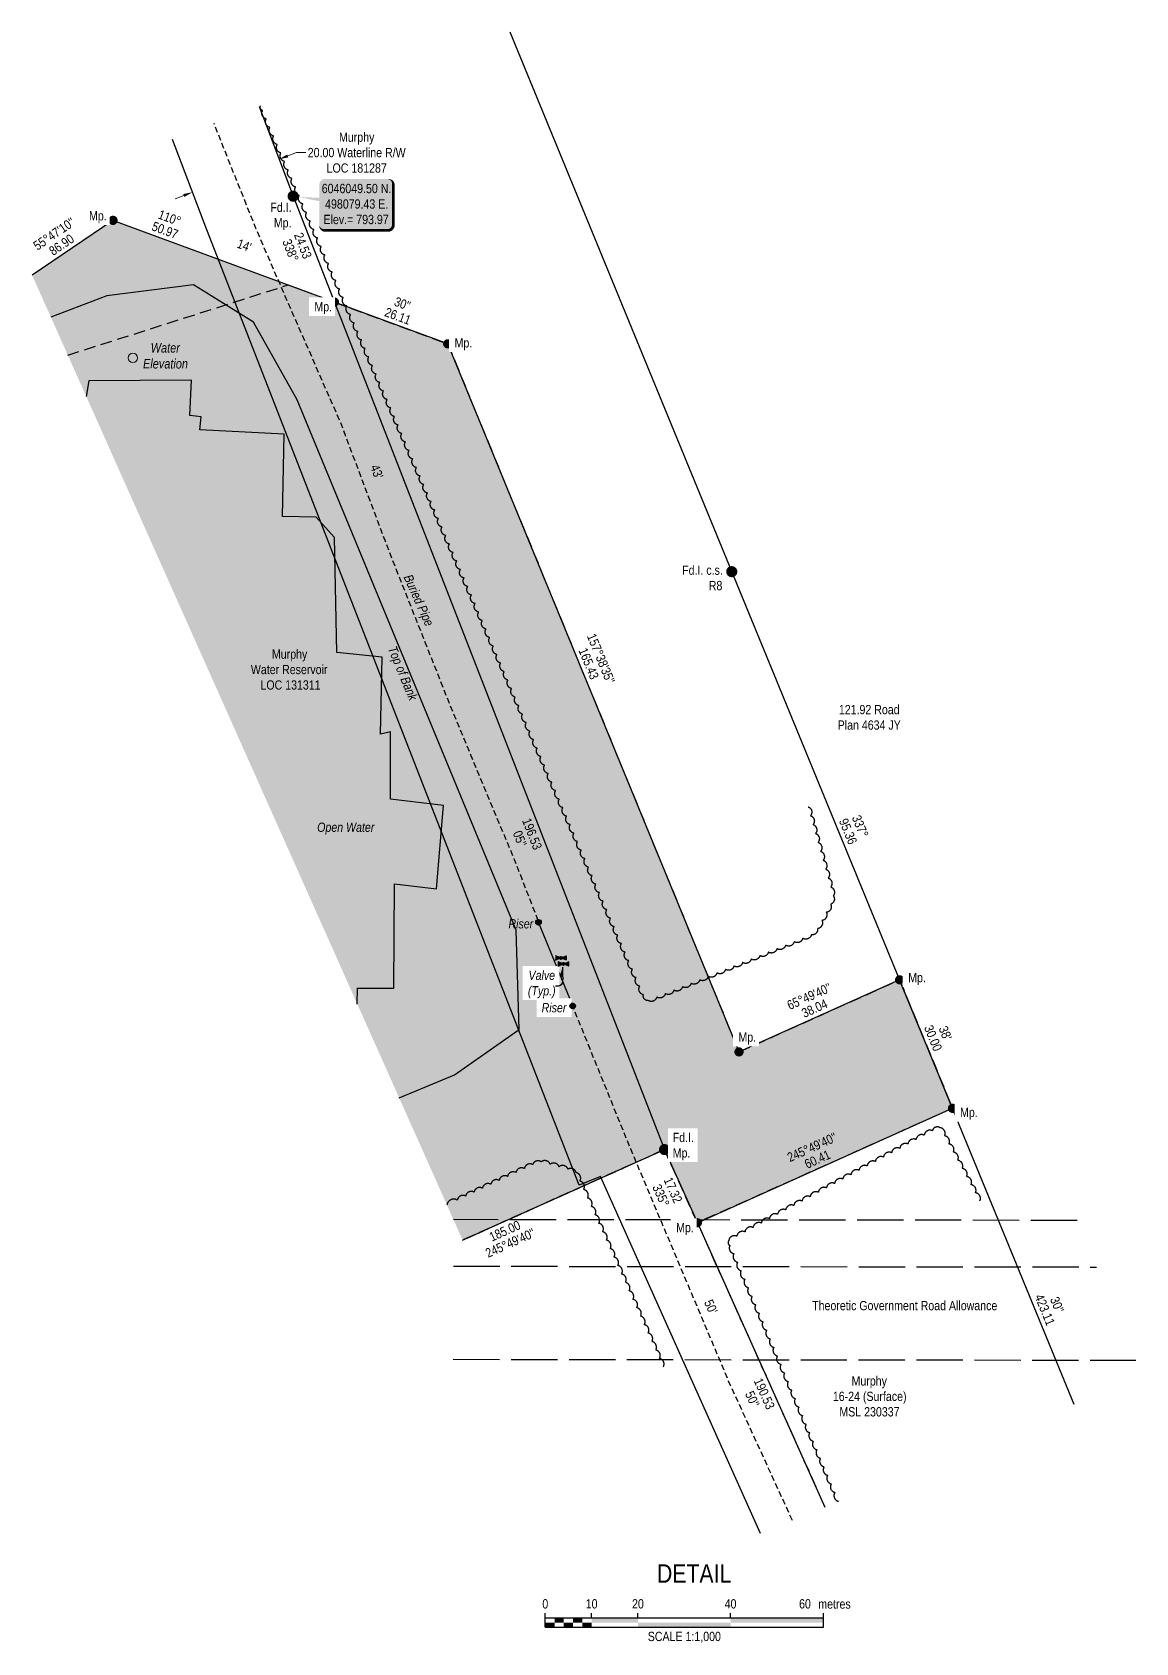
# Model space of a CAD drawing. Extents: x 495782 to 498430, y 6044885 to 6047815.
# Drawn here: x 495782 to 496974, y 6044885 to 6046624 of the extents above; entities that cross this region are included whole.
import ezdxf
from ezdxf.enums import TextEntityAlignment as Align

# ---------------------------------------------------------------- set-up
doc = ezdxf.new("R2010")
doc.units = 0
doc.header["$LTSCALE"] = 5
doc.header["$PDMODE"] = 34
doc.header["$PDSIZE"] = 0.03
for name, pattern in [('0', [1, 1, 0]), ('foc-ACCESSROAD', [3.75, 2.5, -1.25]), ('foc-UNSURVEYED', [12.5, 10, -2.5]), ('UG_PIPE', [1.875, 1.25, -0.625])]:
    doc.linetypes.add(name, pattern=pattern)
doc.layers.get('Defpoints').update_dxf_attribs({"color": 9})
for name, color, linetype, lineweight in [('AS-GENERAL', 48, 'Continuous', 18), ('C-RW-T', 13, 'Continuous', 9), ('C-WS-T', 13, 'Continuous', 9), ('F-WS-T', 190, 'Continuous', 9), ('T-TEXT', 48, 'Continuous', 18)]:
    doc.layers.add(name, color=color, linetype=linetype, lineweight=lineweight)
for name, color, linetype in [('AS-PIPE-AG', 44, 'Continuous'), ('AS-PIPE-UG', 44, 'UG_PIPE'), ('AS-PIPE-UG-T', 44, 'Continuous'), ('AS-SYMBOL', 7, 'Continuous'), ('C-RW', 13, 'Continuous'), ('C-WS', 13, 'foc-ACCESSROAD'), ('DETAIL-T', 7, 'Continuous'), ('F-WS', 190, 'foc-ACCESSROAD'), ('L-BD', 7, 'Continuous'), ('L-MON', 1, 'Continuous'), ('L-ROAD-T', 7, 'Continuous'), ('L-TITLEDB', 4, 'Continuous'), ('L-TITLEDB-T', 4, 'Continuous'), ('L-USEC', 7, 'foc-UNSURVEYED'), ('P-PROPOSED', 10, 'Continuous'), ('P-PROPOSED-H', 21, 'Continuous'), ('T-BUSH', 110, '0'), ('T-SLOPE', 48, 'Continuous'), ('WETLAND', 143, 'Continuous'), ('WETLAND-T', 146, 'Continuous')]:
    doc.layers.add(name, color=color, linetype=linetype)
doc.styles.add('80', font='', dxfattribs={"height": 10})
doc.styles.add('80CG', font='', dxfattribs={"height": 10})
doc.styles.add('80L', font='', dxfattribs={"height": 10})
doc.styles.get('80').set_extended_font_data('Arial Narrow')
doc.styles.get('80CG').set_extended_font_data('Arial Narrow')
doc.styles.get('80L').set_extended_font_data('Arial Narrow')
doc.dimstyles.new('Compass 5 000', dxfattribs={"dimscale": 5, "dimtxt": 9, "dimasz": 2, "dimexe": 0.2, "dimexo": 0.0625, "dimgap": 0.5, "dimtad": 0, "dimtih": 1, "dimtoh": 1, "dimzin": 0, "dimdsep": 46, "dimtxsty": '80CG', "dimcen": 0.1, "dimse1": 1, "dimse2": 1, "dimclrd": 256, "dimclrt": 256, "dimaunit": 1, "dimadec": 4, "dimazin": 0, "dimtfac": 0.06, "dimtofl": 0, "dimtmove": 0, "dimatfit": 1, "dimfxl": 0.2, "dimtolj": 1, "dimtzin": 0, "dimlwd": -1, "dimarcsym": 0})

# ---------------------------------------------------------------- blocks, each defined once
blk = doc.blocks.new('PLIA')
at = {"color": 255, "const_width": 1}
blk.add_lwpolyline([(-0.5, 0, 1), (0.5, 0, 1)], format="xyb", close=True, dxfattribs=at)
blk = doc.blocks.new('PLIAA')
blk.add_blockref('PLIA', (0, 0))
blk = doc.blocks.new('PLIB')
at = {"color": 1}
blk.add_circle((0, 0), 0.8, dxfattribs=at)
blk = doc.blocks.new('PLIBB')
blk.add_blockref('PLIB', (0, 0))
blk = doc.blocks.new('PLICC')
for name in ['PLIAA', 'PLIBB']:
    blk.add_blockref(name, (0, 0))
blk = doc.blocks.new('PLI')
blk.add_blockref('PLICC', (0, 0))
blk = doc.blocks.new('RISER')
h = blk.add_hatch(color=255)
h.dxf.hatch_style = 1
edge = h.paths.add_edge_path()
edge.add_arc((0, 0), 0.7, 0, 360)
blk.add_hatch(color=48).paths.add_polyline_path([(0.58, -0.15), (-0.58, -0.15, 0.774597)])
at = {"color": 48}
blk.add_line((-0.58, -0.15), (0.58, -0.15), dxfattribs=at)
blk.add_circle((0, 0), 0.6, dxfattribs=at)
blk = doc.blocks.new('VALVE')
h = blk.add_hatch(color=255)
h.dxf.hatch_style = 1
edge = h.paths.add_edge_path()
edge.add_line((-0.33, 0.24), (-1.2, 0.59))
edge.add_line((-1.2, 0.59), (-1.2, -0.59))
edge.add_line((-1.2, -0.59), (-0.33, -0.24))
edge.add_arc((0, 0), 0.411, 215.8775, 324.1225)
edge.add_line((0.33, -0.24), (1.2, -0.59))
edge.add_line((1.2, -0.59), (1.2, 0.59))
edge.add_line((1.2, 0.59), (0.33, 0.24))
edge.add_arc((0, 0), 0.411, 35.8775, 144.1225)
at = {"color": 48}
for p, q in [((-1.1, 0.44), (-1.1, -0.44)), ((-0.29, 0.12), (-1.1, 0.44)), ((0.29, 0.12), (1.1, 0.44)), ((1.1, 0.44), (1.1, -0.44)), ((-1.1, -0.44), (-0.29, -0.12)), ((1.1, -0.44), (0.29, -0.12))]:
    blk.add_line(p, q, dxfattribs=at)
for radius in [0.311, 0.11]:
    blk.add_circle((0, 0), radius, dxfattribs=at)
blk = doc.blocks.new('fdia')
at = {"color": 255, "const_width": 1}
blk.add_lwpolyline([(-0.5, 0, 1), (0.5, 0, 1)], format="xyb", close=True, dxfattribs=at)
blk = doc.blocks.new('Fdiaa')
blk.add_blockref('fdia', (0, 0))
blk = doc.blocks.new('fdib')
at = {"color": 1, "const_width": 1.6}
blk.add_lwpolyline([(-0.4, 0, 1), (0.4, 0, 1)], format="xyb", close=True, dxfattribs=at)
at = {"color": 1}
blk.add_circle((0, 0), 0.8, dxfattribs=at)
blk = doc.blocks.new('Fdibb')
blk.add_blockref('fdib', (0, 0))
blk = doc.blocks.new('fdicc')
for name in ['Fdibb', 'Fdiaa']:
    blk.add_blockref(name, (0, 0))
blk = doc.blocks.new('FDI')
blk.add_blockref('fdicc', (0, 0))
blk = doc.blocks.new('*D458')
at = {"layer": 'C-RW-T', "transparency": 16777216}
for p, q in [((496058.3, 6046490.5), (496067.6, 6046494.1)), ((496067.6, 6046494.1), (496077.6, 6046494.1)), ((495946.1, 6046447.9), (495936.8, 6046444.3))]:
    blk.add_line(p, q, dxfattribs=at)
for points in [[(496057.7, 6046492.1), (496058.8, 6046489), (496048.9, 6046487)], [(495945.5, 6046449.4), (495946.7, 6046446.3), (495955.5, 6046451.4)]]:
    blk.add_solid(points, dxfattribs=at)
at = {"layer": 'Defpoints', "color": 0, "transparency": 16777216}
for p in [(496046.3, 6046493.9), (496048.9, 6046487), (495952.8, 6046458.4)]:
    blk.add_point(p, dxfattribs=at)
at = {"layer": 'C-RW-T', "transparency": 16777216, "insert": (496132.7, 6046494.1), "char_height": 10, "attachment_point": 5, "style": '80CG'}
blk.add_mtext('\\A1;Murphy\\P20.00 Waterline R/W\\P{\\A0;LOC 181287}', dxfattribs=at)
blk = doc.blocks.new('*U466')
h = blk.add_hatch(color=254)
edge = h.paths.add_edge_path()
edge.add_line((-34, -28.5), (34, -28.5))
edge.add_arc((34, -22.5), 6, 270, 360)
edge.add_line((40, -22.5), (40, 21))
edge.add_arc((34, 21), 6, 0, 90)
edge.add_line((34, 27), (-34, 27))
edge.add_arc((-34, 21), 6, 90, 180)
edge.add_line((-40, 21), (-40, -22.5))
edge.add_arc((-34, -22.5), 6, 180, 270)
at = {"color": 1, "flags": 128}
blk.add_lwpolyline([(-34, -28.5, 3, 3, 0), (34, -28.5, 3, 3, 0.414214), (40, -22.5, 3, 3, 0), (40, 21, 3, 0, 0.414214), (34, 27, 0, 0, 0), (-34, 27, 0, 0, 0.414214), (-40, 21, 0, 0, 0), (-40, -22.5, 0, 3, 0.414214)], format="xyseb", close=True, dxfattribs=at)
blk.add_lwpolyline([(-62.5, 7.7, 0, 10, 0), (0, 0, 5, 5, 0)], format="xyseb", dxfattribs=at)
at = {"color": 1, "style": '80'}
blk.add_attdef('ENTER_TEXT_001', (-36, -5), '', height=10, dxfattribs=at)
blk = doc.blocks.new('*U314')
at = {"color": 0}
for p, q in [((-150, 0), (-150, 15)), ((-150, 10), (150.2, 10)), ((-150, 0), (150.2, 0)), ((-100, 10), (-100, 15)), ((-50, 10), (-50, 15)), ((50, 10), (50, 15)), ((150.2, 0), (150.2, 15))]:
    blk.add_line(p, q, dxfattribs=at)
for points in [[(-150, 5), (-140, 5), (-150, 0), (-140, 0)], [(-140, 10), (-130, 10), (-140, 5), (-130, 5)], [(-130, 5), (-120, 5), (-130, 0), (-120, 0)], [(-120, 10), (-110, 10), (-120, 5), (-110, 5)], [(-110, 5), (-100, 5), (-110, 0), (-100, 0)], [(-100, 10), (-50, 10), (-100, 5), (-50, 5)], [(-50, 5), (50, 5), (-50, 0), (50, 0)], [(50, 10), (150.2, 10), (50, 5), (150.2, 5)]]:
    blk.add_solid(points, dxfattribs=at)
at = {"color": 0, "style": '80'}
blk.add_text('metres', height=10, dxfattribs=at).set_placement((162.2, 20), align=Align.CENTER)
at = {"color": 0, "char_height": 10, "style": '80'}
for s, insert, attachment_point in [('0', (-150, 30.2), 2), ('10', (-100, 30.2), 2), ('20', (-50, 30.2), 2), ('40', (50, 30.2), 2), ('60', (136.7, 30.2), 3), ('SCALE 1:1,000', (0.1, -5), 2)]:
    blk.add_mtext(s, dxfattribs=dict(at, insert=insert, attachment_point=attachment_point))

msp = doc.modelspace()

# ---------------------------------------------------------------- hatches: boundary and pattern name
at = {"layer": 'P-PROPOSED-H'}
h = msp.add_hatch(color=256, dxfattribs=at)
h.dxf.hatch_style = 1
h.paths.add_polyline_path([(496247.075, 6045319.855), (496465.036, 6045417.684), (496500.436, 6045338.674), (496775.897, 6045462.245), (496718.843, 6045600.958), (496545.421, 6045523.154), (496230.971, 6046287.689), (496108.568, 6046332.828), (495869.591, 6046420.954), (495782.389, 6046361.66)])

# ---------------------------------------------------------------- linework, layer by layer
at = {"layer": 'AS-GENERAL'}
msp.add_circle((495891.076, 6046272.489), 4.997, dxfattribs=at)
at = {"layer": 'AS-PIPE-AG', "flags": 128}
for points in [[(496365.896, 6045572.719), (496328.981, 6045663.119)], [(496345.671, 6045621.669), (496353.001, 6045624.659)], [(496355.786, 6045618.074), (496348.266, 6045615.029)]]:
    msp.add_lwpolyline(points, dxfattribs=at)
at = {"layer": 'AS-PIPE-UG', "flags": 128}
for points in [[(496328.611, 6045664.999), (496303.206, 6045730.454), (496237.441, 6045887.804), (496169.101, 6046060.094), (496115.451, 6046202.364), (496061.836, 6046324.594), (496024.796, 6046410.189), (495991.286, 6046493.714), (495978.778, 6046525.468)], [(496603.049, 6045017.315), (496534.186, 6045167.779), (496428.471, 6045418.309), (496365.871, 6045572.654)], [(496603.049, 6045017.315), (496534.186, 6045167.779), (496428.471, 6045418.309), (496365.871, 6045572.654)], [(496603.049, 6045017.315), (496534.186, 6045167.779), (496428.471, 6045418.309), (496365.871, 6045572.654)]]:
    msp.add_lwpolyline(points, dxfattribs=at)
at = {"layer": 'C-RW', "flags": 128}
for points in [[(496027.254, 6046543.899), (496064.076, 6046447.049), (496465.036, 6045417.684), (496500.436, 6045338.674), (496638.088, 6045031.727)], [(496568.745, 6045003.205), (496395.869, 6045388.727), (496372.813, 6045379.074), (495970.945, 6046410.772), (495933.834, 6046508.381)]]:
    msp.add_lwpolyline(points, dxfattribs=at)
at = {"layer": 'C-WS'}
msp.add_lwpolyline([(496247.049, 6045319.915), (496464.856, 6045417.689), (496500.436, 6045338.674), (496638.088, 6045031.727)], dxfattribs=at)
at = {"layer": 'F-WS'}
msp.add_lwpolyline([(495820.813, 6046275.516), (496058.711, 6046351.213), (496108.568, 6046332.828), (496230.971, 6046287.689), (496545.421, 6045523.154), (496718.843, 6045600.958), (496775.897, 6045462.245), (496500.436, 6045338.674), (496465.036, 6045417.684), (496247.049, 6045319.915)], dxfattribs=at)
at = {"layer": 'L-TITLEDB'}
msp.add_lwpolyline([(496907.411, 6045142.502), (496537.571, 6046041.674), (496298.227, 6046624.126)], dxfattribs=at)
at = {"layer": 'L-USEC'}
for p, q in [((496910.418, 6045341.145), (496237.193, 6045342.01)), ((496237.128, 6045291.766), (496931.526, 6045290.872)), ((496236.999, 6045191.217), (496973.767, 6045190.267))]:
    msp.add_line(p, q, dxfattribs=at)
at = {"layer": 'P-PROPOSED', "flags": 128}
msp.add_lwpolyline([(496247.075, 6045319.855), (496465.036, 6045417.684), (496500.436, 6045338.674), (496775.897, 6045462.245), (496718.843, 6045600.958), (496545.421, 6045523.154), (496230.971, 6046287.689), (496108.568, 6046332.828), (495869.591, 6046420.954), (495782.389, 6046361.66)], dxfattribs=at)
at = {"layer": 'T-BUSH', "flags": 128}
for points in [[(496619.936, 6045787.803, -0.52056705), (496622.659, 6045778.186, -0.52056705), (496625.381, 6045768.569, -0.52056705), (496628.103, 6045758.952, -0.52056705), (496630.826, 6045749.335, -0.52056705), (496633.548, 6045739.718, -0.52056705), (496636.27, 6045730.101, -0.52056705), (496638.993, 6045720.485, -0.52056705), (496641.715, 6045710.868, -0.52056705), (496644.437, 6045701.251, -0.52056705), (496647.16, 6045691.634, -0.52056705), (496644.405, 6045682.618, -0.52056705), (496639.661, 6045673.821, -0.52056705), (496634.917, 6045665.024, -0.52056705), (496630.173, 6045656.227, -0.52056705), (496623.504, 6045649.583, -0.52056705), (496614.233, 6045645.848, -0.52056705), (496604.962, 6045642.114, -0.52056705), (496595.691, 6045638.38, -0.52056705), (496586.42, 6045634.645, -0.52056705), (496577.149, 6045630.911, -0.52056705), (496567.878, 6045627.176, -0.52056705), (496558.607, 6045623.442, -0.52056705), (496549.337, 6045619.708, -0.52056705), (496540.066, 6045615.973, -0.52056705), (496530.795, 6045612.239, -0.52056705), (496521.524, 6045608.504, -0.52056705), (496512.253, 6045604.77, -0.52056705), (496502.982, 6045601.036, -0.52056705), (496493.711, 6045597.301, -0.52056705), (496484.44, 6045593.567, -0.52056705), (496475.169, 6045589.832, -0.52056705), (496465.898, 6045586.098, -0.52056705), (496456.628, 6045582.364, -0.52056705), (496447.357, 6045578.629, -0.52056705), (496442.223, 6045584.94, -0.52056705), (496438.27, 6045594.121, -0.52056705), (496434.318, 6045603.301, -0.52056705), (496430.365, 6045612.481, -0.52056705), (496426.413, 6045621.661, -0.52056705), (496422.461, 6045630.841, -0.52056705), (496418.508, 6045640.021, -0.52056705), (496414.556, 6045649.201, -0.52056705), (496410.603, 6045658.381, -0.52056705), (496406.651, 6045667.561, -0.52056705), (496402.698, 6045676.741, -0.52056705), (496398.746, 6045685.921, -0.52056705), (496394.794, 6045695.101, -0.52056705), (496390.841, 6045704.281, -0.52056705), (496386.889, 6045713.461, -0.52056705), (496382.936, 6045722.641, -0.52056705), (496378.984, 6045731.821, -0.52056705), (496375.031, 6045741.001, -0.52056705), (496371.079, 6045750.182, -0.52056705), (496367.126, 6045759.362, -0.52056705), (496363.174, 6045768.542, -0.52056705), (496359.222, 6045777.722, -0.52056705), (496355.269, 6045786.902, -0.52056705), (496351.317, 6045796.082, -0.52056705), (496347.364, 6045805.262, -0.52056705), (496343.412, 6045814.442, -0.52056705), (496339.459, 6045823.622, -0.52056705), (496335.507, 6045832.802, -0.52056705), (496331.555, 6045841.982, -0.52056705), (496327.602, 6045851.162, -0.52056705), (496323.65, 6045860.342, -0.52056705), (496319.697, 6045869.522, -0.52056705), (496315.745, 6045878.702, -0.52056705), (496311.792, 6045887.882, -0.52056705), (496307.84, 6045897.062, -0.52056705), (496303.887, 6045906.243, -0.52056705), (496299.935, 6045915.423, -0.52056705), (496295.983, 6045924.603, -0.52056705), (496292.03, 6045933.783, -0.52056705), (496288.078, 6045942.963, -0.52056705), (496284.125, 6045952.143, -0.52056705), (496280.173, 6045961.323, -0.52056705), (496276.22, 6045970.503, -0.52056705), (496272.268, 6045979.683, -0.52056705), (496268.316, 6045988.863, -0.52056705), (496264.363, 6045998.043, -0.52056705), (496260.411, 6046007.223, -0.52056705), (496256.458, 6046016.403, -0.52056705), (496252.506, 6046025.583, -0.52056705), (496248.553, 6046034.763, -0.52056705), (496244.601, 6046043.943, -0.52056705), (496240.648, 6046053.124, -0.52056705), (496236.696, 6046062.304, -0.52056705), (496232.744, 6046071.484, -0.52056705), (496228.791, 6046080.664, -0.52056705), (496224.839, 6046089.844, -0.52056705), (496220.886, 6046099.024, -0.52056705), (496216.934, 6046108.204, -0.52056705), (496212.981, 6046117.384, -0.52056705), (496209.029, 6046126.564, -0.52056705), (496205.077, 6046135.744, -0.52056705), (496201.124, 6046144.924, -0.52056705), (496197.172, 6046154.104, -0.52056705), (496193.219, 6046163.284, -0.52056705), (496189.267, 6046172.464, -0.52056705), (496185.314, 6046181.644, -0.52056705), (496181.362, 6046190.824, -0.52056705), (496177.409, 6046200.004, -0.52056705), (496173.457, 6046209.185, -0.52056705), (496169.505, 6046218.365, -0.52056705), (496165.552, 6046227.545, -0.52056705), (496161.6, 6046236.725, -0.52056705), (496157.647, 6046245.905, -0.52056705), (496153.695, 6046255.085, -0.52056705), (496149.742, 6046264.265, -0.52056705), (496145.79, 6046273.445, -0.52056705), (496141.838, 6046282.625, -0.52056705), (496137.885, 6046291.805, -0.52056705), (496133.933, 6046300.985, -0.52056705), (496129.98, 6046310.165, -0.52056705), (496126.028, 6046319.345, -0.52056705), (496122.075, 6046328.525, -0.52056705), (496118.123, 6046337.705, -0.52056705), (496114.17, 6046346.885, -0.52056705), (496110.218, 6046356.065, -0.52056705), (496106.266, 6046365.246, -0.52056705), (496102.313, 6046374.426, -0.52056705), (496098.361, 6046383.606, -0.52056705), (496094.408, 6046392.786, -0.52056705), (496090.456, 6046401.966, -0.52056705), (496086.503, 6046411.146, -0.52056705), (496082.551, 6046420.326, -0.52056705), (496078.599, 6046429.506, -0.52056705), (496074.646, 6046438.686, -0.52056705), (496070.694, 6046447.866, -0.52056705), (496066.741, 6046457.046, -0.52056705), (496062.789, 6046466.226, -0.52056705), (496058.836, 6046475.406, -0.52056705), (496054.884, 6046484.586, -0.52056705), (496050.931, 6046493.766, -0.52056705), (496046.979, 6046502.946, -0.52056705), (496043.027, 6046512.126, -0.52056705), (496039.074, 6046521.307, -0.52056705), (496035.122, 6046530.487, -0.52056705), (496031.169, 6046539.667, -0.52056705), (496029.001, 6046544.702, -0.52056705)], [(496805.431, 6045362.2, 0.52056705), (496800.665, 6045370.985, 0.52056705), (496795.9, 6045379.771, 0.52056705), (496791.135, 6045388.557, 0.52056705), (496786.37, 6045397.343, 0.52056705), (496781.605, 6045406.128, 0.52056705), (496776.84, 6045414.914, 0.52056705), (496772.075, 6045423.7, 0.52056705), (496767.31, 6045432.486, 0.52056705), (496762.544, 6045441.271, 0.52056705), (496754.191, 6045438.007, 0.52056705), (496745.396, 6045433.26, 0.52056705), (496736.601, 6045428.512, 0.52056705), (496727.805, 6045423.764, 0.52056705), (496719.01, 6045419.017, 0.52056705), (496710.215, 6045414.269, 0.52056705), (496701.42, 6045409.522, 0.52056705), (496692.624, 6045404.774, 0.52056705), (496683.829, 6045400.027, 0.52056705), (496675.034, 6045395.279, 0.52056705), (496666.239, 6045390.532, 0.52056705), (496657.444, 6045385.784, 0.52056705), (496648.648, 6045381.037, 0.52056705), (496639.853, 6045376.289, 0.52056705), (496631.058, 6045371.541, 0.52056705), (496622.263, 6045366.794, 0.52056705), (496613.467, 6045362.046, 0.52056705), (496604.672, 6045357.299, 0.52056705), (496595.877, 6045352.551, 0.52056705), (496587.082, 6045347.804, 0.52056705), (496578.286, 6045343.056, 0.52056705), (496569.491, 6045338.309, 0.52056705), (496560.696, 6045333.561, 0.52056705), (496551.901, 6045328.813, 0.52056705), (496543.106, 6045324.066, 0.52056705), (496534.31, 6045319.318, 0.52056705), (496535.668, 6045314.209, 0.52056705), (496539.943, 6045305.311, 0.52056705), (496543.876, 6045296.123, 0.52056705), (496547.81, 6045286.935, 0.52056705), (496551.743, 6045277.746, 0.52056705), (496555.676, 6045268.558, 0.52056705), (496559.61, 6045259.37, 0.52056705), (496563.543, 6045250.182, 0.52056705), (496567.477, 6045240.993, 0.52056705), (496571.41, 6045231.805, 0.52056705), (496575.306, 6045222.601, 0.52056705), (496579.178, 6045213.387, 0.52056705), (496583.051, 6045204.173, 0.52056705), (496586.924, 6045194.959, 0.52056705), (496590.797, 6045185.745, 0.52056705), (496594.67, 6045176.531, 0.52056705), (496598.543, 6045167.317, 0.52056705), (496602.415, 6045158.103, 0.52056705), (496606.288, 6045148.889, 0.52056705), (496610.161, 6045139.676, 0.52056705), (496614.034, 6045130.462, 0.52056705), (496617.907, 6045121.248, 0.52056705), (496621.78, 6045112.034, 0.52056705), (496625.652, 6045102.82, 0.52056705), (496629.525, 6045093.606, 0.52056705), (496633.398, 6045084.392, 0.52056705), (496637.271, 6045075.178, 0.52056705), (496641.144, 6045065.964, 0.52056705), (496645.017, 6045056.75, 0.52056705), (496648.89, 6045047.536, 0.52056705), (496652.954, 6045037.866, 0.52056705)], [(496463.661, 6045183.052, 0.52056705), (496459.568, 6045192.17, 0.52056705), (496455.476, 6045201.289, 0.52056705), (496451.384, 6045210.407, 0.52056705), (496447.292, 6045219.526, 0.52056705), (496443.199, 6045228.645, 0.52056705), (496439.107, 6045237.763, 0.52056705), (496435.015, 6045246.882, 0.52056705), (496430.922, 6045256, 0.52056705), (496426.83, 6045265.119, 0.52056705), (496422.738, 6045274.237, 0.52056705), (496418.646, 6045283.356, 0.52056705), (496414.553, 6045292.475, 0.52056705), (496410.461, 6045301.593, 0.52056705), (496406.369, 6045310.712, 0.52056705), (496402.277, 6045319.83, 0.52056705), (496398.184, 6045328.949, 0.52056705), (496394.092, 6045338.068, 0.52056705), (496390, 6045347.186, 0.52056705), (496385.907, 6045356.305, 0.52056705), (496381.815, 6045365.423, 0.52056705), (496377.723, 6045374.542, 0.52056705), (496373.631, 6045383.66, 0.52056705), (496369.538, 6045392.779, 0.52056705), (496360.819, 6045396.494, 0.52056705), (496351.179, 6045399.134, 0.52056705), (496341.539, 6045401.775, 0.52056705), (496331.9, 6045404.415, 0.52056705), (496322.743, 6045401.446, 0.52056705), (496313.696, 6045397.198, 0.52056705), (496304.649, 6045392.949, 0.52056705), (496295.602, 6045388.701, 0.52056705), (496286.555, 6045384.453, 0.52056705), (496277.508, 6045380.205, 0.52056705), (496268.461, 6045375.956, 0.52056705), (496259.414, 6045371.708, 0.52056705), (496250.367, 6045367.46, 0.52056705), (496241.32, 6045363.212, 0.52056705), (496230.142, 6045357.963, 0.52056705)]]:
    msp.add_lwpolyline(points, format="xyb", dxfattribs=at)
at = {"layer": 'T-SLOPE', "flags": 128}
msp.add_lwpolyline([(496178.563, 6045473.456), (496238.366, 6045498.509), (496308.136, 6045547.389), (496305.021, 6045654.634), (496068.381, 6046227.324), (496021.301, 6046311.094), (495956.426, 6046351.344), (495862.946, 6046339.509), (495802.556, 6046316.447)], dxfattribs=at)
at = {"layer": 'WETLAND', "flags": 128}
msp.add_lwpolyline([(496133.363, 6045574.792), (496133.684, 6045592.082), (496172.669, 6045592.082), (496173.378, 6045704.733), (496218.742, 6045699.065), (496226.54, 6045789.044), (496169.125, 6045796.129), (496169.011, 6045868.568), (496158.355, 6045866.349), (496160.131, 6045949.344), (496111.26, 6045954.416), (496108.596, 6046078.686), (496089.044, 6046100.518), (496052.634, 6046101.406), (496054.41, 6046190.17), (495963.331, 6046194.768), (495964.663, 6046208.97), (495952.675, 6046210.301), (495954.451, 6046248.47), (495843.444, 6046247.582), (495840.784, 6046230.742)], dxfattribs=at)

# ---------------------------------------------------------------- block references
at = {"layer": 'AS-SYMBOL', "xscale": 4.997380699999992, "yscale": 4.997380699999992, "zscale": 24.9999999999992}
msp.add_blockref('RISER', (496328.996, 6045663.099), dxfattribs=at)
at = {"layer": 'DETAIL-T'}
ref = msp.add_blockref('*U466', (496132.251, 6046438.6), dxfattribs=at)
ref.add_attrib('ENTER_TEXT_001', '6046049.50 N.', (496094.955, 6046450.372), dxfattribs={"layer": '0', "color": 1, "height": 10, "style": '80'})
ref.add_attrib('ENTER_TEXT_002', '498079.43 E.', (496098.594, 6046433.665), dxfattribs={"layer": '0', "color": 1, "height": 10, "style": '80'})
ref.add_attrib('ENTER_TEXT_003', 'Elev.= 793.97', (496096.875, 6046416.957), dxfattribs={"layer": '0', "color": 1, "height": 10, "style": '80'})
msp.add_blockref('*U314', (496486.303, 6044902.007), dxfattribs=at)
at = {"layer": 'L-MON', "color": 5, "xscale": 4.997380699999992, "yscale": 4.997380699999992, "zscale": 4.997380699999992}
for name, p in [('FDI', (496064.076, 6046447.049)), ('PLI', (495869.591, 6046420.954)), ('PLI', (496108.596, 6046332.784)), ('PLI', (496230.971, 6046287.689)), ('FDI', (496537.571, 6046041.674)), ('PLI', (496718.871, 6045600.969)), ('PLI', (496545.421, 6045523.154)), ('PLI', (496545.421, 6045523.154)), ('PLI', (496775.871, 6045462.234)), ('FDI', (496465.036, 6045417.684)), ('PLI', (496500.436, 6045338.674))]:
    msp.add_blockref(name, p, dxfattribs=at)

# ---------------------------------------------------------------- texts
at = {"layer": 'AS-PIPE-UG-T', "insert": (496192.047, 6046040.118), "char_height": 9.99478, "attachment_point": 1, "rotation": 294.18957, "style": '80L'}
msp.add_mtext_dynamic_manual_height_columns('\\pi0.31416;{\\fArial Narrow|b0|i1|c0|p34;Buried Pipe}', width=59.03571, gutter_width=50, heights=[0], dxfattribs=at)
at = {"layer": 'C-WS-T', "insert": (496626.23, 6045172.904), "char_height": 10, "attachment_point": 1, "style": '80L'}
msp.add_mtext_dynamic_manual_height_columns('\\pi40.69514;Murphy\\P\\pi20.48368;16-24 (Surface)\\P\\pi27.53348;MSL 230337', width=118.63448, gutter_width=50, heights=[0], dxfattribs=at)
at = {"layer": 'DETAIL-T', "insert": (496496.962, 6044959.955), "char_height": 20, "width": 223.85802, "attachment_point": 5, "style": '80CG'}
msp.add_mtext('DETAIL', dxfattribs=at)
at = {"layer": 'F-WS-T', "insert": (496018.297, 6045957.683), "char_height": 9.99476, "attachment_point": 1, "style": '80L'}
msp.add_mtext_dynamic_manual_height_columns('\\pi22.86885;Murphy\\P\\pi0.12838;Water Reservoir\\P\\pi10.48448;LOC 131311', width=82.96238, gutter_width=224.999, heights=[0], dxfattribs=at)
at = {"layer": 'L-BD', "style": '80L'}
for s, height, rotation, p in [('110°', 9.9948, 339.7577, (495930.754, 6046423.692)), ("55°47'10''", 9.9948, 34.2143, (495806.02, 6046406.434)), ('50.97', 9.9948, 339.7577, (495925.826, 6046410.329)), ('86.90', 9.9948, 34.2143, (495814.029, 6046394.656)), ("14'", 9.9948, 339.7577, (496011.35, 6046393.958)), ('338°', 9.9948, 291.282, (496061.392, 6046388.54)), ('24.53', 9.9948, 291.282, (496074.663, 6046393.709)), ('26.11', 9.9948, 339.7712, (496177.137, 6046317.653)), ("30''", 9.9948, 339.7712, (496182.061, 6046331.017)), ("43'", 9.9948, 291.282, (496154.447, 6046149.645)), ('165.43', 9.9948, 292.3572, (496383.252, 6045942.405)), ("157°38'35''", 9.99476, 292.3572, (496396.424, 6045947.822)), ('196.53', 9.9948, 291.282, (496322.085, 6045758.516)), ('95.36', 9.9948, 292.3579, (496663.17, 6045761.273)), ('337°', 9.9948, 292.3579, (496676.342, 6045766.691)), ("05''", 9.9948, 291.282, (496308.814, 6045753.347)), ("65°49'40''", 9.9948, 24.1608, (496621.147, 6045583.145)), ('38.04', 9.9948, 24.1608, (496626.976, 6045570.15)), ('30.00', 9.9948, 292.3579, (496754.986, 6045538.045)), ("38'", 9.9948, 292.3579, (496768.158, 6045543.463)), ("245°49'40''", 9.99476, 24.1608, (496624.254, 6045420.235)), ('60.41', 9.9948, 24.1608, (496630.084, 6045407.24)), ('17.32', 9.9948, 294.1524, (496474.245, 6045373.909)), ('335°', 9.9948, 294.1524, (496461.249, 6045368.081)), ("245°49'40''", 9.99476, 24.1724, (496298.442, 6045316.891)), ('185.00', 9.9948, 24.1724, (496292.609, 6045329.885)), ("50'", 9.9948, 294.1524, (496515.073, 6045248.024)), ('423.11', 9.9948, 292.3579, (496875.645, 6045244.693)), ("30''", 9.9948, 292.3579, (496888.817, 6045250.111)), ('190.53', 9.9948, 294.1524, (496572.801, 6045154.106)), ("50''", 9.9948, 294.1524, (496559.805, 6045148.278))]:
    msp.add_text(s, height=height, rotation=rotation, dxfattribs=at).set_placement(p, align=Align.MIDDLE)
at = {"layer": 'L-ROAD-T', "style": '80L'}
msp.add_text('Theoretic Government Road Allowance', height=10, dxfattribs=at).set_placement((496724.328, 6045249.215), align=Align.MIDDLE_CENTER)
at = {"layer": 'L-TITLEDB-T', "insert": (496685.997, 6045884.326), "char_height": 9.99476, "attachment_point": 5, "style": '80CG'}
msp.add_mtext('\\A1;121.92 Road\\PPlan 4634 JY', dxfattribs=at)
at = {"layer": 'T-TEXT', "insert": (495901.679, 6046288.507), "char_height": 10.2946, "attachment_point": 1, "style": '80L'}
msp.add_mtext_dynamic_manual_height_columns('\\pi8.66425;{\\fArial Narrow|b0|i1|c0|p34;Water\\P\\pi0.33587;Elevation}', width=48.33169, gutter_width=249.999, heights=[0], dxfattribs=at)
at = {"layer": 'T-TEXT', "insert": (496174.995, 6045963.172), "char_height": 9.99478, "attachment_point": 1, "rotation": 292.450798, "style": '80L'}
msp.add_mtext_dynamic_manual_height_columns('\\pi0.76243;{\\fArial Narrow|b0|i1|c0|p34;Top of Bank}', width=62.45481, gutter_width=50, heights=[0], dxfattribs=at)
at = {"layer": 'T-TEXT', "insert": (496296.194, 6045666.491), "char_height": 9.99476, "attachment_point": 1, "style": '80L', "bg_fill": 1, "box_fill_scale": 1.1, "bg_fill_color": 21, "bg_fill_transparency": 0}
msp.add_mtext_dynamic_manual_height_columns('\\pi0.32609;{\\fArial Narrow|b0|i1|c0|p34;Riser}', width=27.80712, gutter_width=249.999, heights=[0], dxfattribs=at)
at = {"layer": 'WETLAND-T', "insert": (496089.465, 6045770.713), "char_height": 9.99476, "attachment_point": 1, "style": '80L'}
msp.add_mtext_dynamic_manual_height_columns('\\pi0.57494;{\\fArial Narrow|b0|i1|c0|p34;Open Water}', width=62.82969, gutter_width=249.869, heights=[0], dxfattribs=at)

# ---------------------------------------------------------------- dimensions: what is measured, and where the dimension line sits
at = {"layer": 'C-RW-T', "color": 6}
dim = msp.add_aligned_dim(p1=(495952.845, 6046458.377), p2=(496046.266, 6046493.895), distance=-7.423, text='Murphy\\P20.00 Waterline R/W\\P{\\A0;LOC 181287}', dimstyle='Compass 5 000', dxfattribs=at)
dim.commit()
dim.dimension.update_dxf_attribs({"geometry": '*D458', "text_midpoint": (496132.731, 6046494.064)})

# ---------------------------------------------------------------- next in the draw order: texts
at = {"layer": 'L-MON', "attachment_point": 1, "style": '80L', "bg_fill": 2}
for s, width, insert, char_height in [('\\pi0.95216;Mp.', 18.20778, (495842.742, 6046430.931), 9.99476), ('\\pi0.95216;Mp.', 18.20778, (496086.05, 6046332.761), 9.99476), ('\\pi0.95216;Mp.', 18.20778, (496237.39, 6046293.765), 9.99476), ('\\pi0.95216;Mp.', 18.20778, (496727.127, 6045608.344), 9.99476), ('\\pi0.95216;Mp.', 18.20778, (496543.852, 6045544.097), 9.99476), ('\\pi0.95216;Mp.', 18.20778, (496783.067, 6045462.833), 9.99476), ('Fd.I.\\PMp.', 22.03252, (496473.844, 6045435.773), 9.9948), ('\\pi0.95216;Mp.', 18.20778, (496476.552, 6045338.479), 9.99476)]:
    msp.add_mtext_dynamic_manual_height_columns(s, width=width, gutter_width=249.997, heights=[0], dxfattribs=dict(at, insert=insert, char_height=char_height))
at = {"layer": 'L-MON', "char_height": 9.99476, "attachment_point": 1, "style": '80L', "bg_fill": 3, "box_fill_scale": 1.15, "bg_fill_color": 256, "bg_fill_true_color": 256, "bg_fill_transparency": 0}
for s, width, insert in [('\\pi1.06124;Fd.I. \\P\\pi4.7769;Mp.', 22.03252, (496038.46, 6046440.078)), ('\\pi1.06124;Fd.I. c.s.\\P\\pi29.80471;R8', 43.03788, (496482.987, 6046048.303))]:
    msp.add_mtext_dynamic_manual_height_columns(s, width=width, gutter_width=249.997, heights=[0], dxfattribs=dict(at, insert=insert))
at = {"layer": 'T-TEXT', "insert": (496332.023, 6045575.854), "char_height": 9.99476, "attachment_point": 1, "style": '80L', "bg_fill": 2}
msp.add_mtext_dynamic_manual_height_columns('\\pi0.32609;{\\fArial Narrow|b0|i1|c0|p34;Riser}', width=27.80712, gutter_width=249.999, heights=[0], dxfattribs=at)

# ---------------------------------------------------------------- next in the draw order: block references
at = {"layer": 'AS-SYMBOL', "xscale": 4.997380699999992, "yscale": 4.997380699999992, "zscale": 24.9999999999992}
msp.add_blockref('RISER', (496365.866, 6045572.724), dxfattribs=at)

# ---------------------------------------------------------------- next in the draw order: texts
at = {"layer": 'T-TEXT', "insert": (496317.002, 6045610.797), "char_height": 9.99476, "attachment_point": 1, "style": '80L', "bg_fill": 2}
msp.add_mtext_dynamic_manual_height_columns('\\pi1.19876;{\\fArial Narrow|b0|i1|c0|p34;Valve\\P\\pi0.53403;(Typ.)}', width=29.33428, gutter_width=249.999, heights=[0], dxfattribs=at)

# ---------------------------------------------------------------- next in the draw order: block references
at = {"layer": 'AS-SYMBOL', "xscale": 4.997380699999992, "yscale": 4.997380699999992, "zscale": 24.9999999999992}
for p in [(496353.161, 6045624.579), (496355.796, 6045618.114)]:
    msp.add_blockref('VALVE', p, dxfattribs=at)

# ---------------------------------------------------------------- next in the draw order: leaders
at = {"layer": 'T-TEXT', "path_type": 1}
msp.add_leader([(496355.03, 6045614.486), (496351.585, 6045594.368), (496347.414, 6045594.006)], dimstyle='Compass 5 000', override={"dimgap": 0.5, "dimtad": 0}, dxfattribs=at)

doc.saveas('drawing.dxf')
